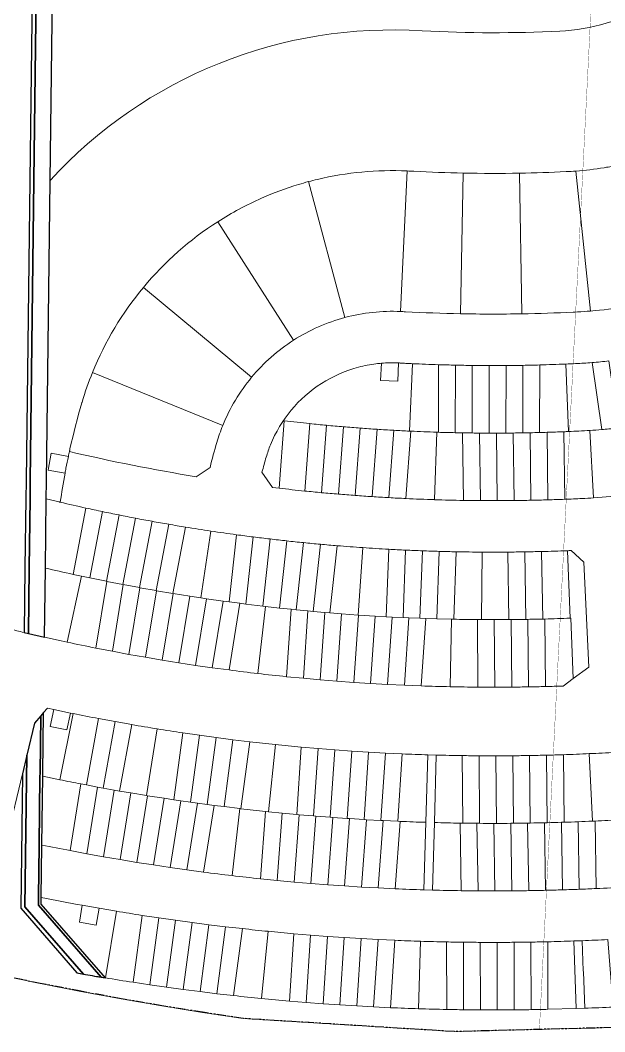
# Model space of a CAD drawing. Header units: centimetres. Extents: x -6122352 to 6876996, y -1694241 to 2592194.
# Drawn here: x -4703449 to -4495659, y -680575 to -321078 of the extents above; entities that cross this region are included whole.
import ezdxf

# ---------------------------------------------------------------- set-up
doc = ezdxf.new("R2010")
doc.units = ezdxf.units.CM
doc.header["$MEASUREMENT"] = 0
doc.linetypes.add('23585-XR-AR-DAMAC PLOT LIMITS$0$PHANTOM2', pattern=[1.25, 0.625, -0.125, 0.125, -0.125, 0.125, -0.125])
for name, color, linetype, lineweight, true_color in [('23585-XR-AR-DAMAC PLOT LIMITS$0$1-End units', 7, 'Continuous', 5, 0xf8991e), ('23585-XR-AR-DAMAC PLOT LIMITS$0$1-Open Space', 7, 'Continuous', 5, 0x90cf5a), ('23585-XR-AR-DAMAC PLOT LIMITS$0$1-Utility', 7, 'Continuous', 5, 0x8db1ff)]:
    doc.layers.add(name, color=color, linetype=linetype, lineweight=lineweight, true_color=true_color)
for name, color, linetype, lineweight in [('23585-XR-AR-DAMAC PLOT LIMITS$0$1-Mid units', 41, 'Continuous', 5), ('23585-XR-AR-DAMAC PLOT LIMITS$0$1-Recreational', 211, 'Continuous', 5), ('23585-XR-AR-DAMAC PLOT LIMITS$0$1-V75', 142, 'Continuous', 5), ('A-ANNO-TEXT', 3, 'Continuous', 25)]:
    doc.layers.add(name, color=color, linetype=linetype, lineweight=lineweight)
for name, color, linetype in [('23585-XR-AR-DAMAC PLOT LIMITS$0$1-Utility Corridor', 44, 'Continuous'), ('23585-XR-AR-DAMAC PLOT LIMITS$0$PROJECT_LIMIT', 1, 'Continuous'), ('@MI-REF LAYER', 7, 'Continuous')]:
    doc.layers.add(name, color=color, linetype=linetype)
doc.layers.add('23585-XR-AR-DAMAC PLOT LIMITS$0$D-Phase New', color=7, linetype='Continuous', true_color=0x000080)

# ---------------------------------------------------------------- blocks, each defined once
blk = doc.blocks.new('23585-XR-AR-DAMAC PLOT LIMITS')
at = {"layer": '23585-XR-AR-DAMAC PLOT LIMITS$0$1-End units', "color": 251, "true_color": 0x636466}
for points in [[(497084.5, 2768962.5, -0.004985), (497081.89, 2768959.17, -0.004598), (497079.42, 2768956.14, -0.001436), (497077.08, 2768953.34), (497077.04, 2768953.38), (497058.7, 2768968.78, 0.001446), (497060.97, 2768971.49, 0.007769), (497064.64, 2768976.04)], [(497077.08, 2768953.34, -0.000656), (497076.01, 2768952.07, -0.002362), (497072.11, 2768947.51, -0.001017), (497070.39, 2768945.52), (497070.36, 2768945.55), (497052.71, 2768961.77, 0.003771), (497058.7, 2768968.78), (497077.04, 2768953.38)], [(497107.78, 2768953.58, -0.012798), (497100.46, 2768943.95), (497081.89, 2768959.17, 0.004985), (497084.5, 2768962.5, 0.006093), (497087.61, 2768966.64)], [(497100.46, 2768943.95, -0.004315), (497097.88, 2768940.8, -0.002342), (497093.91, 2768936.07), (497076.01, 2768952.07, 0.000656), (497077.08, 2768953.34, 0.001436), (497079.42, 2768956.14, 0.004598), (497081.89, 2768959.17)], [(497046, 2768919.05), (497045.58, 2768918.62, -0.003646), (497039.1, 2768912.07), (497038.76, 2768911.73), (497021.84, 2768928.73, 0.004108), (497028.33, 2768935.28)], [(497069.89, 2768909.25, -0.003888), (497062.78, 2768901.86), (497062.77, 2768901.87), (497045.6, 2768918.61), (497045.58, 2768918.62), (497046, 2768919.05), (497046.01, 2768919.03, 0.002362), (497050.18, 2768923.35, 0.001033), (497051.99, 2768925.25)], [(497126.34, 2768908.91, -0.003188), (497120.52, 2768902.12), (497120.01, 2768901.55), (497102.05, 2768917.47, 0.003384), (497108.03, 2768924.42)], [(497045.6, 2768918.61), (497062.77, 2768901.87, -0.003906), (497055.56, 2768894.59), (497039.1, 2768912.07, 0.003646), (497045.58, 2768918.62)], [(497112.06, 2768892.57, -0.001866), (497108.53, 2768888.69, -0.001596), (497105.5, 2768885.4), (497087.9, 2768901.71, 0.003387), (497094.09, 2768908.48)], [(497142.92, 2768895.21), (497142.46, 2768890.82, -0.00216), (497138.36, 2768886.07), (497120.52, 2768902.12, 0.003188), (497126.34, 2768908.91), (497126.5, 2768909.1)], [(497105.5, 2768885.4), (497104.46, 2768884.28, -0.003002), (497098.69, 2768878.15), (497081.6, 2768895.01, 0.003393), (497087.9, 2768901.71)], [(497029.34, 2768869.91, -0.003489), (497022.46, 2768863.87), (497006, 2768881.36, 0.003623), (497012.89, 2768887.4)], [(497191.78, 2768874.42), (497191.34, 2768873.87, -0.002959), (497185.52, 2768866.8), (497184.89, 2768866.05), (497166.47, 2768881.44, 0.00307), (497172.33, 2768888.54)], [(497122.31, 2768868.23, -0.003422), (497115.5, 2768861), (497098.15, 2768877.59), (497098.69, 2768878.15, 0.003002), (497104.46, 2768884.28)], [(497184.89, 2768866.05, -0.001622), (497181.66, 2768862.2, -0.001635), (497178.38, 2768858.35), (497160.52, 2768874.4, 0.00307), (497166.47, 2768881.44)], [(497081.83, 2768861.07), (497079.04, 2768858.36), (497074.72, 2768854.2), (497074.67, 2768854.15), (497058.12, 2768871.54, 0.003397), (497064.74, 2768877.93)], [(497115.5, 2768861, -0.003525), (497108.37, 2768853.65), (497091.82, 2768871.05), (497094.53, 2768873.83), (497098.15, 2768877.59)], [(497074.67, 2768854.15), (497070.35, 2768850.08), (497067.29, 2768847.24), (497051.45, 2768865.28, 0.003376), (497058.12, 2768871.54)], [(497210.15, 2768858.96, -0.003287), (497203.48, 2768850.86), (497185.52, 2768866.8, 0.002959), (497191.34, 2768873.87)], [(497154.3, 2768831.58), (497153.66, 2768830.9, -0.002959), (497147.33, 2768824.28), (497130.08, 2768840.96, 0.003077), (497136.45, 2768847.64)], [(497040.24, 2768823.48), (497038.59, 2768822.11), (497033.96, 2768818.3), (497032.41, 2768817.05), (497017.31, 2768835.7, 0.003382), (497024.4, 2768841.52)], [(497238.65, 2768826.85, -0.003912), (497232.09, 2768819.16), (497222.22, 2768827.52), (497221.94, 2768827.76), (497213.78, 2768834.68, 0.002801), (497219.65, 2768841.68)], [(497032.41, 2768817.05), (497029.29, 2768814.53), (497024.59, 2768810.81), (497024.47, 2768810.72), (497010.13, 2768829.97, 0.00339), (497017.31, 2768835.7)], [(497073.61, 2768820.56, -0.003541), (497065.89, 2768813.78), (497050.18, 2768831.92), (497053.92, 2768835.19), (497057.05, 2768837.95)], [(497145.24, 2768822.13, -0.002958), (497138.81, 2768815.61), (497138.2, 2768814.99), (497121.63, 2768832.36, 0.003052), (497128.05, 2768838.88)], [(497230.08, 2768816.8), (497223.54, 2768809.23), (497205.81, 2768825.42, 0.002819), (497211.83, 2768832.39)], [(497065.89, 2768813.78, -0.003554), (497058.04, 2768807.08), (497043.2, 2768825.96), (497044.84, 2768827.34), (497049.39, 2768831.25), (497050.18, 2768831.92)], [(497171.62, 2768814.96, -0.003192), (497164.58, 2768807.59), (497147.33, 2768824.28, 0.002959), (497153.66, 2768830.9)], [(497162.43, 2768805.37, -0.003191), (497155.27, 2768798.13), (497138.81, 2768815.61, 0.002958), (497145.24, 2768822.13)], [(496995.6, 2768789.21, -0.003628), (496987.25, 2768783.4), (496969.32, 2768800.24), (496973.24, 2768802.9), (496973.32, 2768802.95), (496973.57, 2768803.12, 0.003456), (496981.26, 2768808.46)], [(497112.15, 2768790.14), (497108.35, 2768786.7), (497104.66, 2768783.4), (497088.73, 2768801.35, 0.003067), (497095.58, 2768807.51)], [(497104.66, 2768783.4), (497103.87, 2768782.7, -0.00285), (497097.23, 2768776.89), (497081.81, 2768795.29, 0.003064), (497088.73, 2768801.35)], [(497020.31, 2768777.42, -0.003568), (497011.91, 2768771.35), (496997.99, 2768790.9), (497000.49, 2768792.69), (497005.35, 2768796.21), (497005.46, 2768796.3)], [(497199.27, 2768782.65, -0.002978), (497192.32, 2768775.44), (497175.14, 2768792.2, 0.002824), (497181.54, 2768798.83)], [(497192.32, 2768775.44, -0.002966), (497185.32, 2768768.35), (497168.71, 2768785.68, 0.002803), (497175.14, 2768792.2)], [(497120.33, 2768765.22, -0.003194), (497112.66, 2768758.51), (497096.97, 2768776.67), (497097.23, 2768776.89, 0.00285), (497103.87, 2768782.7)], [(497078.83, 2768761.48), (497076.09, 2768759.27), (497071.41, 2768755.52), (497071.13, 2768755.31), (497056.24, 2768774.13, 0.003065), (497063.42, 2768779.88)], [(497112.66, 2768758.51, -0.003202), (497104.89, 2768751.89), (497089.99, 2768770.71), (497092.67, 2768772.99), (497096.97, 2768776.67)], [(497071.13, 2768755.31), (497066.69, 2768751.82), (497063.51, 2768749.36), (497049.01, 2768768.48, 0.003059), (497056.24, 2768774.13)], [(497053.95, 2768742.11), (497052.36, 2768740.92, -0.002477), (497046.18, 2768736.38), (497032.06, 2768755.79, 0.003058), (497039.45, 2768761.23)], [(497159.33, 2768743.44, -0.002968), (497151.94, 2768736.73), (497135.92, 2768754.6, 0.00281), (497142.72, 2768760.77)], [(497151.94, 2768736.73, -0.002973), (497144.46, 2768730.11), (497129.04, 2768748.51, 0.002815), (497135.92, 2768754.6)], [(497067.26, 2768722.09, -0.003209), (497059, 2768716.03), (497041.17, 2768732.77), (497046.18, 2768736.38, 0.002477), (497052.36, 2768740.92)], [(497116.87, 2768706.98, -0.002977), (497109.03, 2768700.77), (497094.24, 2768719.66, 0.00282), (497101.45, 2768725.38)]]:
    blk.add_lwpolyline(points, format="xyb", close=True, dxfattribs=at)
at = {"layer": '23585-XR-AR-DAMAC PLOT LIMITS$0$1-Mid units', "color": 251, "true_color": 0x636466}
for points in [[(497088.1, 2768967.31, -0.000979), (497087.61, 2768966.64, -0.006093), (497084.5, 2768962.5), (497064.64, 2768976.04, 0.007976), (497068.26, 2768980.84)], [(497070.39, 2768945.52, -0.001318), (497068.17, 2768942.98, -0.001042), (497066.43, 2768941.01), (497066.4, 2768941.04), (497048.76, 2768957.25, 0.002455), (497052.71, 2768961.77), (497070.36, 2768945.55)], [(497066.43, 2768941.01, -0.001335), (497064.19, 2768938.49, -0.001028), (497062.43, 2768936.54), (497062.4, 2768936.56), (497044.76, 2768952.78, 0.002455), (497048.76, 2768957.25), (497066.4, 2768941.04)], [(497062.43, 2768936.54, -0.001324), (497060.16, 2768934.04, -0.001044), (497058.39, 2768932.11), (497058.37, 2768932.13), (497040.72, 2768948.34, 0.002454), (497044.76, 2768952.78), (497062.4, 2768936.56)], [(497093.91, 2768936.07, -0.002276), (497090, 2768931.51), (497072.11, 2768947.51, 0.002362), (497076.01, 2768952.07)], [(497058.39, 2768932.11, -0.001338), (497056.1, 2768929.63, -0.001033), (497054.31, 2768927.71), (497054.28, 2768927.73), (497036.63, 2768943.95, 0.002454), (497040.72, 2768948.34), (497058.37, 2768932.13)], [(497090, 2768931.51, -0.002276), (497086.06, 2768926.98), (497068.17, 2768942.98, 0.001329), (497070.39, 2768945.52, 0.001032), (497072.11, 2768947.51)], [(497054.31, 2768927.71, -0.00133), (497051.99, 2768925.25, -0.001031), (497050.18, 2768923.35), (497050.16, 2768923.37), (497032.5, 2768939.6, 0.002455), (497036.63, 2768943.95), (497054.28, 2768927.73)], [(497086.06, 2768926.98, -0.002276), (497082.08, 2768922.49), (497064.19, 2768938.49, 0.001329), (497066.43, 2768941.01, 0.001033), (497068.17, 2768942.98)], [(497050.18, 2768923.35, -0.00236), (497046.01, 2768919.03), (497046, 2768919.05), (497028.33, 2768935.28, 0.002455), (497032.5, 2768939.6), (497050.16, 2768923.37)], [(497082.08, 2768922.49, -0.002276), (497078.06, 2768918.04), (497060.16, 2768934.04, 0.001328), (497062.43, 2768936.54, 0.001034), (497064.19, 2768938.49)], [(497078.06, 2768918.04, -0.002276), (497073.99, 2768913.63), (497056.1, 2768929.63, 0.001329), (497058.39, 2768932.11, 0.001033), (497060.16, 2768934.04)], [(497073.99, 2768913.63, -0.002276), (497069.89, 2768909.25), (497051.99, 2768925.25, 0.00133), (497054.31, 2768927.71, 0.001033), (497056.1, 2768929.63)], [(497120.01, 2768901.55, -0.001866), (497116.56, 2768897.61), (497116.05, 2768897.04), (497098.09, 2768912.96, 0.002214), (497102.05, 2768917.47)], [(497055.56, 2768894.59, -0.002287), (497051.28, 2768890.38), (497034.83, 2768907.85, 0.002192), (497038.76, 2768911.73), (497039.1, 2768912.07)], [(497116.05, 2768897.04, -0.001866), (497112.57, 2768893.13), (497112.06, 2768892.57), (497094.09, 2768908.48, 0.002214), (497098.09, 2768912.96)], [(497051.28, 2768890.38, -0.002286), (497046.97, 2768886.2), (497030.52, 2768903.68, 0.002384), (497034.83, 2768907.85)], [(497046.97, 2768886.2, -0.002226), (497042.62, 2768882.07), (497026.17, 2768899.55, 0.002374), (497030.52, 2768903.68)], [(497138.36, 2768886.07, -0.002068), (497134.4, 2768881.56), (497116.56, 2768897.61, 0.001866), (497120.01, 2768901.55), (497120.52, 2768902.12)], [(497042.62, 2768882.07, -0.002286), (497038.23, 2768877.98), (497021.78, 2768895.46, 0.002374), (497026.17, 2768899.55)], [(497134.4, 2768881.56, -0.002068), (497130.41, 2768877.08), (497112.57, 2768893.13, 0.001866), (497116.05, 2768897.04), (497116.56, 2768897.61)], [(497038.23, 2768877.98, -0.002286), (497033.81, 2768873.93), (497017.35, 2768891.41, 0.002374), (497021.78, 2768895.46)], [(497098.69, 2768878.15), (497098.15, 2768877.59), (497094.53, 2768873.83), (497077.45, 2768890.68, 0.002214), (497081.6, 2768895.01)], [(497130.41, 2768877.08, -0.002068), (497126.38, 2768872.64), (497108.53, 2768888.69, 0.001866), (497112.06, 2768892.57), (497112.57, 2768893.13)], [(497033.81, 2768873.93, -0.002287), (497029.34, 2768869.91), (497012.89, 2768887.4, 0.002375), (497017.35, 2768891.41)], [(497094.53, 2768873.83), (497091.82, 2768871.05), (497090.33, 2768869.54), (497073.25, 2768886.4, 0.002214), (497077.45, 2768890.68)], [(497090.33, 2768869.54), (497087.59, 2768866.78), (497086.1, 2768865.28), (497069.02, 2768882.14, 0.002214), (497073.25, 2768886.4)], [(497126.38, 2768872.64, -0.002068), (497122.31, 2768868.23), (497104.46, 2768884.28, 0.000542), (497105.5, 2768885.4, 0.001596), (497108.53, 2768888.69)], [(497086.1, 2768865.28), (497083.34, 2768862.55), (497081.83, 2768861.07), (497064.74, 2768877.93, 0.002214), (497069.02, 2768882.14)], [(497178.38, 2768858.35), (497177.76, 2768857.64, -0.001635), (497174.45, 2768853.81), (497156.6, 2768869.86, 0.002001), (497160.52, 2768874.4)], [(497174.45, 2768853.81), (497173.83, 2768853.1, -0.001635), (497170.49, 2768849.31), (497152.64, 2768865.35, 0.002001), (497156.6, 2768869.86)], [(497067.29, 2768847.24), (497065.95, 2768846), (497062.87, 2768843.18), (497047.03, 2768861.22, 0.002215), (497051.45, 2768865.28)], [(497170.49, 2768849.31), (497169.87, 2768848.6, -0.001635), (497166.5, 2768844.83), (497148.65, 2768860.88, 0.002), (497152.64, 2768865.35)], [(497203.48, 2768850.86, -0.001881), (497199.61, 2768846.27), (497181.66, 2768862.2, 0.001622), (497184.89, 2768866.05), (497185.52, 2768866.8)], [(497062.87, 2768843.18), (497061.52, 2768841.96), (497058.41, 2768839.16), (497042.57, 2768857.2, 0.002215), (497047.03, 2768861.22)], [(497166.5, 2768844.83), (497165.87, 2768844.13, -0.001635), (497162.47, 2768840.38), (497144.62, 2768856.43, 0.002), (497148.65, 2768860.88)], [(497199.61, 2768846.27, -0.00188), (497195.71, 2768841.71), (497177.76, 2768857.64), (497178.38, 2768858.35, 0.001635), (497181.66, 2768862.2)], [(497058.41, 2768839.16), (497057.05, 2768837.95), (497053.92, 2768835.19), (497038.08, 2768853.22, 0.002214), (497042.57, 2768857.2)], [(497195.71, 2768841.71, -0.00188), (497191.78, 2768837.17), (497173.83, 2768853.1), (497174.45, 2768853.81, 0.001635), (497177.76, 2768857.64)], [(497162.47, 2768840.38), (497161.83, 2768839.69, -0.001635), (497158.4, 2768835.97), (497140.55, 2768852.02, 0.002001), (497144.62, 2768856.43)], [(497053.92, 2768835.19), (497050.18, 2768831.92), (497049.39, 2768831.25), (497033.56, 2768849.28, 0.002214), (497038.08, 2768853.22)], [(497158.4, 2768835.97), (497157.76, 2768835.28, -0.001635), (497154.3, 2768831.58), (497136.45, 2768847.64, 0.002001), (497140.55, 2768852.02)], [(497191.78, 2768837.17, -0.00188), (497187.82, 2768832.67), (497169.87, 2768848.6), (497170.49, 2768849.31, 0.001635), (497173.83, 2768853.1)], [(497049.39, 2768831.25), (497044.84, 2768827.34), (497029, 2768845.38, 0.002213), (497033.56, 2768849.28)], [(497187.82, 2768832.67, -0.00188), (497183.82, 2768828.2), (497165.87, 2768844.13), (497166.5, 2768844.83, 0.001635), (497169.87, 2768848.6)], [(497044.84, 2768827.34), (497043.2, 2768825.96), (497040.24, 2768823.48), (497024.4, 2768841.52, 0.002214), (497029, 2768845.38)], [(497183.82, 2768828.2, -0.00188), (497179.78, 2768823.76), (497161.83, 2768839.69), (497162.47, 2768840.38, 0.001635), (497165.87, 2768844.13)], [(497179.78, 2768823.76, -0.00188), (497175.72, 2768819.34), (497157.76, 2768835.28), (497158.4, 2768835.97, 0.001635), (497161.83, 2768839.69)], [(497175.72, 2768819.34, -0.001881), (497171.62, 2768814.96), (497153.66, 2768830.9), (497154.3, 2768831.58, 0.001635), (497157.76, 2768835.28)], [(497024.47, 2768810.72), (497019.85, 2768807.12), (497019.74, 2768807.03), (497005.4, 2768826.28, 0.002215), (497010.13, 2768829.97)], [(497019.74, 2768807.03), (497015.09, 2768803.47), (497014.97, 2768803.38), (497000.63, 2768822.63, 0.002215), (497005.4, 2768826.28)], [(497223.54, 2768809.23, -0.001786), (497219.58, 2768804.73), (497201.85, 2768820.92, 0.001838), (497205.81, 2768825.42)], [(497014.97, 2768803.38), (497010.29, 2768799.86), (497010.18, 2768799.78), (496995.84, 2768819.02, 0.002215), (497000.63, 2768822.63)], [(497010.18, 2768799.78), (497005.46, 2768796.3), (497005.35, 2768796.21), (496991.01, 2768815.46, 0.002215), (496995.84, 2768819.02)], [(497219.58, 2768804.73, -0.001786), (497215.58, 2768800.26), (497197.85, 2768816.44, 0.001838), (497201.85, 2768820.92)], [(497005.35, 2768796.21), (497000.49, 2768792.69), (496986.15, 2768811.94, 0.002215), (496991.01, 2768815.46)], [(497215.58, 2768800.26, -0.001785), (497211.55, 2768795.81), (497193.83, 2768811.99, 0.001838), (497197.85, 2768816.44)], [(497000.49, 2768792.69), (496997.99, 2768790.9), (496995.6, 2768789.21), (496981.26, 2768808.46, 0.002215), (496986.15, 2768811.94)], [(497211.55, 2768795.81, -0.001785), (497207.49, 2768791.39), (497189.76, 2768807.58, 0.001838), (497193.83, 2768811.99)], [(497207.49, 2768791.39, -0.001785), (497203.4, 2768787.01), (497185.67, 2768803.19, 0.001838), (497189.76, 2768807.58)], [(497203.4, 2768787.01, -0.001786), (497199.27, 2768782.65), (497181.54, 2768798.83, 0.001838), (497185.67, 2768803.19)]]:
    blk.add_lwpolyline(points, format="xyb", close=True, dxfattribs=at)
for points in [[(497090.33, 2768869.54), (497091.82, 2768871.05), (497108.37, 2768853.65), (497104.15, 2768849.39), (497087.59, 2768866.78)], [(497083.34, 2768862.55), (497086.1, 2768865.28), (497087.59, 2768866.78), (497104.15, 2768849.39), (497099.89, 2768845.16)], [(497079.04, 2768858.36), (497081.83, 2768861.07), (497083.34, 2768862.55), (497099.89, 2768845.16), (497095.59, 2768840.97)], [(497074.72, 2768854.2), (497079.04, 2768858.36), (497095.59, 2768840.97), (497091.26, 2768836.82)], [(497070.35, 2768850.08), (497074.67, 2768854.15), (497074.72, 2768854.2), (497091.26, 2768836.82), (497086.9, 2768832.7)], [(497065.95, 2768846), (497067.29, 2768847.24), (497070.35, 2768850.08), (497086.9, 2768832.7), (497082.5, 2768828.62)], [(497061.52, 2768841.96), (497062.87, 2768843.18), (497065.95, 2768846), (497082.5, 2768828.62), (497078.07, 2768824.57)], [(497057.05, 2768837.95), (497058.41, 2768839.16), (497061.52, 2768841.96), (497078.07, 2768824.57), (497073.61, 2768820.56)], [(497133.94, 2768810.77), (497117.37, 2768828.13), (497121.63, 2768832.36), (497138.2, 2768814.99), (497134.56, 2768811.38)], [(497040.24, 2768823.48), (497043.2, 2768825.96), (497058.04, 2768807.08), (497053.43, 2768803.24), (497038.59, 2768822.11)], [(497129.65, 2768806.57), (497113.08, 2768823.94), (497117.37, 2768828.13), (497133.94, 2768810.77), (497130.27, 2768807.18)], [(497033.96, 2768818.3), (497038.59, 2768822.11), (497053.43, 2768803.24), (497048.79, 2768799.43)], [(497125.32, 2768802.42), (497108.75, 2768819.78), (497113.08, 2768823.94), (497129.65, 2768806.57), (497125.95, 2768803.01)], [(497029.29, 2768814.53), (497032.41, 2768817.05), (497033.96, 2768818.3), (497048.79, 2768799.43), (497044.12, 2768795.67)], [(497120.96, 2768798.29), (497104.4, 2768815.65), (497108.75, 2768819.78), (497125.32, 2768802.42), (497121.59, 2768798.88)], [(497024.59, 2768810.81), (497029.29, 2768814.53), (497044.12, 2768795.67), (497039.42, 2768791.94)], [(497116.58, 2768794.2), (497100, 2768811.56), (497104.4, 2768815.65), (497120.96, 2768798.29), (497117.21, 2768794.79)], [(497138.2, 2768814.99), (497138.81, 2768815.61), (497155.27, 2768798.13), (497151.01, 2768793.9), (497134.56, 2768811.38)], [(497019.85, 2768807.12), (497024.47, 2768810.72), (497024.59, 2768810.81), (497039.42, 2768791.94), (497034.69, 2768788.25)], [(497112.15, 2768790.14), (497095.58, 2768807.51), (497100, 2768811.56), (497116.58, 2768794.2), (497112.79, 2768790.72)], [(497130.27, 2768807.18), (497133.94, 2768810.77), (497134.56, 2768811.38), (497151.01, 2768793.9), (497146.72, 2768789.7)], [(497015.09, 2768803.47), (497019.74, 2768807.03), (497019.85, 2768807.12), (497034.69, 2768788.25), (497029.92, 2768784.6)], [(497125.95, 2768803.01), (497129.65, 2768806.57), (497130.27, 2768807.18), (497146.72, 2768789.7), (497142.4, 2768785.54)], [(497010.29, 2768799.86), (497014.97, 2768803.38), (497015.09, 2768803.47), (497029.92, 2768784.6), (497025.13, 2768780.99)], [(497005.46, 2768796.3), (497010.18, 2768799.78), (497010.29, 2768799.86), (497025.13, 2768780.99), (497020.31, 2768777.42)], [(497121.59, 2768798.88), (497125.32, 2768802.42), (497125.95, 2768803.01), (497142.4, 2768785.54), (497138.05, 2768781.41)], [(497117.21, 2768794.79), (497120.96, 2768798.29), (497121.59, 2768798.88), (497138.05, 2768781.41), (497133.66, 2768777.31)], [(497092.67, 2768772.99), (497077.26, 2768791.38), (497081.81, 2768795.29), (497097.23, 2768776.89), (497096.97, 2768776.67)], [(497112.79, 2768790.72), (497116.58, 2768794.2), (497117.21, 2768794.79), (497133.66, 2768777.31), (497129.25, 2768773.25)], [(497088.09, 2768769.11), (497072.67, 2768787.51), (497077.26, 2768791.38), (497092.67, 2768772.99), (497089.99, 2768770.71)], [(497108.35, 2768786.7), (497112.15, 2768790.14), (497112.79, 2768790.72), (497129.25, 2768773.25), (497124.8, 2768769.22)], [(497083.48, 2768765.28), (497068.06, 2768783.67), (497072.67, 2768787.51), (497088.09, 2768769.11), (497085.39, 2768766.86)], [(497103.87, 2768782.7), (497104.66, 2768783.4), (497108.35, 2768786.7), (497124.8, 2768769.22), (497120.33, 2768765.22)], [(497185.32, 2768768.35), (497181.06, 2768764.12), (497164.45, 2768781.45), (497168.71, 2768785.68)], [(497078.83, 2768761.48), (497063.42, 2768779.88), (497068.06, 2768783.67), (497083.48, 2768765.28), (497080.76, 2768763.05)], [(497181.06, 2768764.12), (497176.77, 2768759.92), (497160.16, 2768777.25), (497164.45, 2768781.45)], [(497176.77, 2768759.92), (497172.46, 2768755.75), (497155.85, 2768773.08), (497160.16, 2768777.25)], [(497172.46, 2768755.75), (497168.11, 2768751.62), (497151.5, 2768768.94), (497155.85, 2768773.08)], [(497058.75, 2768745.72), (497044.24, 2768764.84), (497049.01, 2768768.48), (497063.51, 2768749.36), (497061.94, 2768748.15)], [(497088.09, 2768769.11), (497089.99, 2768770.71), (497104.89, 2768751.89), (497100.29, 2768748.04), (497085.39, 2768766.86)], [(497168.11, 2768751.62), (497163.73, 2768747.51), (497147.12, 2768764.84), (497151.5, 2768768.94)], [(497057.16, 2768744.52), (497053.95, 2768742.11), (497039.45, 2768761.23), (497044.24, 2768764.84), (497058.75, 2768745.72)], [(497080.76, 2768763.05), (497083.48, 2768765.28), (497085.39, 2768766.86), (497100.29, 2768748.04), (497095.65, 2768744.23)], [(497159.33, 2768743.44), (497142.72, 2768760.77), (497147.12, 2768764.84), (497163.73, 2768747.51)], [(497076.09, 2768759.27), (497078.83, 2768761.48), (497080.76, 2768763.05), (497095.65, 2768744.23), (497090.99, 2768740.45)], [(497071.41, 2768755.52), (497076.09, 2768759.27), (497090.99, 2768740.45), (497086.3, 2768736.71)], [(497066.69, 2768751.82), (497071.13, 2768755.31), (497071.41, 2768755.52), (497086.3, 2768736.71), (497081.58, 2768733)], [(497061.94, 2768748.15), (497063.51, 2768749.36), (497066.69, 2768751.82), (497081.58, 2768733), (497076.84, 2768729.33)], [(497076.84, 2768729.33), (497072.06, 2768725.69), (497057.16, 2768744.52), (497058.75, 2768745.72), (497061.94, 2768748.15)], [(497144.46, 2768730.11), (497139.93, 2768726.17), (497124.52, 2768744.57), (497129.04, 2768748.51)], [(497072.06, 2768725.69), (497067.26, 2768722.09), (497052.36, 2768740.92), (497053.95, 2768742.11), (497057.16, 2768744.52)], [(497139.93, 2768726.17), (497135.38, 2768722.27), (497119.96, 2768740.66), (497124.52, 2768744.57)], [(497135.38, 2768722.27), (497130.79, 2768718.4), (497115.38, 2768736.79), (497119.96, 2768740.66)], [(497130.79, 2768718.4), (497126.18, 2768714.56), (497110.76, 2768732.96), (497115.38, 2768736.79)], [(497126.18, 2768714.56), (497121.54, 2768710.76), (497106.12, 2768729.15), (497110.76, 2768732.96)], [(497116.87, 2768706.98), (497101.45, 2768725.38), (497106.12, 2768729.15), (497121.54, 2768710.76)]]:
    blk.add_lwpolyline(points, close=True, dxfattribs=at)
at = {"layer": '23585-XR-AR-DAMAC PLOT LIMITS$0$1-Open Space', "color": 251, "true_color": 0x636466}
for points in [[(497016.96, 2769026.73, -0.001914), (497016.45, 2769025.96, -0.021006), (497010.57, 2769017.78, -0.006965), (497008.47, 2769015.18), (497008.43, 2769015.13), (497008.39, 2769015.08, -0.007635), (496997.59, 2769002.5, -0.009213), (496984.06, 2768987.76, -0.008078), (496971.76, 2768975.27, 0.005357), (496969.99, 2768973.54, 0.069867), (496950.7, 2768948.04, 0.007165), (496949.13, 2768945.13, 0.007949), (496947.5, 2768941.86, 0.03043), (496942.22, 2768928.91, 0.038574), (496937.85, 2768911.74, 0.077082), (496937.22, 2768876.51, 0.077083), (496947.28, 2768842.73, 0.02433), (496952.57, 2768832.87), (496952.66, 2768832.71), (496952.68, 2768832.68, 0.016965), (496961.92, 2768818.47, 0.000951), (496962.47, 2768817.69, 0.001787), (496963.48, 2768816.26), (496958.55, 2768812.5), (496962.24, 2768807.65), (496967.1, 2768811.34, 0.010435), (496973.57, 2768803.12), (496973.32, 2768802.95), (496973.24, 2768802.9), (496969.32, 2768800.24), (496964.77, 2768804.51), (496886.78, 2768877.73, -0.227099), (496936.94, 2769011.15, 0.024816), (496970.02, 2769047.14, 0.120407), (496984.6, 2769077.01, 0.037488)], [(497238.65, 2768826.85, -0.003912), (497232.09, 2768819.16), (497230.08, 2768816.8), (497223.54, 2768809.23, -0.001786), (497219.58, 2768804.73, -0.001786), (497215.58, 2768800.26, -0.001785), (497211.55, 2768795.81, -0.001785), (497207.49, 2768791.39, -0.001785), (497203.4, 2768787.01, -0.001786), (497199.27, 2768782.65, -0.002978), (497192.32, 2768775.44, -0.002966), (497185.32, 2768768.35), (497181.06, 2768764.12), (497176.77, 2768759.92), (497172.46, 2768755.75), (497168.11, 2768751.62), (497163.73, 2768747.51), (497159.33, 2768743.44, -0.002968), (497151.94, 2768736.73, -0.002973), (497144.46, 2768730.11), (497139.93, 2768726.17), (497135.38, 2768722.27), (497130.79, 2768718.4), (497126.18, 2768714.56), (497121.54, 2768710.76), (497116.87, 2768706.98, -0.002977), (497109.03, 2768700.77, -0.003059), (497100.9, 2768694.48), (497070.48, 2768695.27), (497035.63, 2768727.99), (497048.5, 2768709.01)], [(496994.52, 2768759.34, 0.001954), (496999.04, 2768762.39), (496982.29, 2768778.12), (496964.36, 2768794.96), (496959.81, 2768799.24), (496881.83, 2768872.45), (496826.64, 2768924.26), (496583.68, 2769148.51, -0.106205), (496581.26, 2769151.95), (496576.67, 2769147.01)]]:
    blk.add_lwpolyline(points, format="xyb", dxfattribs=at)
blk.add_lwpolyline([(497083.03, 2768673.78), (497094.9, 2768682.37), (497106.67, 2768691.09), (497118.34, 2768699.93), (497129.93, 2768708.89), (497141.41, 2768717.97), (497152.79, 2768727.16), (497206.87, 2768779.29), (497256.16, 2768835.96), (497300.29, 2768896.75), (497338.9, 2768961.18), (497371.71, 2769028.75), (497381.73, 2769055.05), (497333.11, 2769183.1), (497350.92, 2769219.74)], dxfattribs=at)
for points in [[(497038.76, 2768911.73, -0.002192), (497034.83, 2768907.85, -0.002384), (497030.52, 2768903.68, -0.002374), (497026.17, 2768899.55, -0.002374), (497021.78, 2768895.46, -0.002374), (497017.35, 2768891.41, -0.002375), (497012.89, 2768887.4, -0.003623), (497006, 2768881.36), (497022.46, 2768863.87), (497020.61, 2768862.27), (497014.12, 2768863.21, -0.00771), (497011.16, 2768867.96, -0.024743), (497008.97, 2768872.03, -0.077078), (497004.88, 2768885.75, -0.077077), (497005.14, 2768900.06, -0.077908), (497009.79, 2768913.76, -0.033637), (497013.08, 2768919.11, -0.005423), (497013.67, 2768919.93, -0.004864), (497014.22, 2768920.65), (497018.53, 2768916.32), (497022.86, 2768920.62), (497018.27, 2768925.23, -0.00686), (497019.19, 2768926.12, 0.000703), (497020.42, 2768927.33, 0.000818), (497021.84, 2768928.73)], [(497142.92, 2768895.21), (497126.5, 2768909.1), (497126.34, 2768908.91), (497108.03, 2768924.42, 0.000477), (497108.86, 2768925.41), (497114.97, 2768925.95), (497143.64, 2768902.1)], [(497232.09, 2768819.16), (497230.08, 2768816.8), (497211.83, 2768832.39, 0.000921), (497213.78, 2768834.68), (497221.94, 2768827.76), (497222.22, 2768827.52)], [(497011.91, 2768771.35), (497010.14, 2768770.09), (497005.14, 2768766.6), (496987.25, 2768783.4, 0.003628), (496995.6, 2768789.21), (496997.99, 2768790.9)], [(497109.03, 2768700.77), (497074.29, 2768701.67), (497072.58, 2768703.28, 0.004547), (497084.49, 2768712.15), (497088.21, 2768707.3), (497093.05, 2768711.02), (497089.33, 2768715.85), (497094.24, 2768719.66)]]:
    blk.add_lwpolyline(points, format="xyb", close=True, dxfattribs=at)
for points in [[(497128.05, 2768838.88), (497130.08, 2768840.96), (497147.33, 2768824.28), (497164.58, 2768807.59), (497162.43, 2768805.37), (497145.24, 2768822.13)], [(497046.18, 2768736.38), (497041.17, 2768732.77), (497040.47, 2768733.43), (497024.69, 2768748.22), (497024.45, 2768750.32), (497026.3, 2768751.64), (497029.88, 2768746.67), (497034.83, 2768750.24), (497031.25, 2768755.2), (497032.06, 2768755.79)]]:
    blk.add_lwpolyline(points, close=True, dxfattribs=at)
at = {"layer": '23585-XR-AR-DAMAC PLOT LIMITS$0$1-Recreational', "color": 251, "true_color": 0x636466}
blk.add_lwpolyline([(496984.6, 2769077.01, -0.120409), (496970.02, 2769047.14, -0.024816), (496936.94, 2769011.15, 0.227098), (496886.78, 2768877.73), (496831.58, 2768929.56)], format="xyb", dxfattribs=at)
at = {"layer": '23585-XR-AR-DAMAC PLOT LIMITS$0$1-Utility', "color": 251, "true_color": 0x636466}
for points in [[(497014.22, 2768920.65, -0.032191), (497018.2, 2768925.16), (497018.27, 2768925.23), (497022.86, 2768920.62), (497018.53, 2768916.32)], [(496966.04, 2768812.75, 0.001754), (496967.1, 2768811.34), (496962.24, 2768807.65), (496958.55, 2768812.5), (496963.48, 2768816.26, 0.004411)]]:
    blk.add_lwpolyline(points, format="xyb", close=True, dxfattribs=at)
for points in [[(497026.3, 2768751.64), (497031.25, 2768755.2), (497034.83, 2768750.24), (497029.88, 2768746.67)], [(497084.49, 2768712.15), (497089.33, 2768715.85), (497093.05, 2768711.02), (497088.21, 2768707.3)]]:
    blk.add_lwpolyline(points, close=True, dxfattribs=at)
at = {"layer": '23585-XR-AR-DAMAC PLOT LIMITS$0$1-Utility Corridor', "color": 251, "true_color": 0x636466}
blk.add_lwpolyline([(496827.67, 2768925.36), (496882.85, 2768873.54), (496960.84, 2768800.33), (496965.39, 2768796.05), (496983.32, 2768779.21), (497000.31, 2768763.26), (497005.14, 2768766.6), (496987.25, 2768783.4), (496969.32, 2768800.24), (496964.77, 2768804.51), (496886.78, 2768877.73), (496831.58, 2768929.56)], dxfattribs=at)
blk.add_lwpolyline([(496548.03, 2769258.29), (496573.9, 2769234.91, -0.200277), (496577.18, 2769227.94), (496578.49, 2769199.07), (496580.47, 2769155.41, 0.197505), (496583.68, 2769148.51), (496826.64, 2768924.26), (496881.83, 2768872.45), (496959.81, 2768799.24), (496964.36, 2768794.96), (496982.29, 2768778.12), (496999.04, 2768762.39), (497000.31, 2768763.26), (496983.32, 2768779.21), (496965.39, 2768796.05), (496960.84, 2768800.33), (496882.85, 2768873.54), (496827.67, 2768925.36), (496584.7, 2769149.61, -0.197505), (496581.97, 2769155.47), (496579.99, 2769199.14), (496578.68, 2769228.01, 0.200277), (496574.9, 2769236.02), (496549.03, 2769259.4, 0.197579)], format="xyb", dxfattribs=at)
for points in [[(497109.03, 2768700.77), (497074.29, 2768701.67), (497072.58, 2768703.28), (497059, 2768716.03), (497041.17, 2768732.77), (497040.47, 2768733.43), (497024.69, 2768748.22), (497024.87, 2768746.68), (497039.79, 2768732.7), (497040.49, 2768732.04), (497058.32, 2768715.3), (497071.9, 2768702.55), (497073.89, 2768700.68), (497107.8, 2768699.8, 0.000468)], [(497107.8, 2768699.8), (497073.89, 2768700.68), (497071.9, 2768702.55), (497058.32, 2768715.3), (497040.49, 2768732.04), (497039.79, 2768732.7), (497024.87, 2768746.68), (497025.27, 2768743.27), (497031.79, 2768733.65), (497071.09, 2768696.76), (497102.8, 2768695.93, 0.001882)], [(497102.8, 2768695.93), (497071.09, 2768696.76), (497031.79, 2768733.65), (497035.63, 2768727.99), (497070.48, 2768695.27), (497100.9, 2768694.48, 0.00071)]]:
    blk.add_lwpolyline(points, format="xyb", close=True, dxfattribs=at)
at = {"layer": '23585-XR-AR-DAMAC PLOT LIMITS$0$1-V75', "color": 251, "true_color": 0x636466}
for points in [[(497066.12, 2769011.76), (497066.11, 2769011.73, -0.003526), (497064.96, 2769009.63, -0.038114), (497050.75, 2768988), (497010.57, 2769017.78, 0.021006), (497016.45, 2769025.96, 0.001996), (497016.96, 2769026.73, 0.001615), (497017.29, 2769027.24, 0.010172), (497019.84, 2769031.42), (497019.99, 2769031.67, 0.006658), (497021.56, 2769034.45)], [(497050.75, 2768988, -0.006777), (497047.89, 2768984.39), (497047.39, 2768983.79), (497046.9, 2768983.19, -0.007684), (497035.03, 2768969.36), (496997.59, 2769002.5, 0.007635), (497008.39, 2769015.08), (497008.43, 2769015.13), (497008.47, 2769015.18, 0.006965), (497010.57, 2769017.78)], [(497035.03, 2768969.36, -0.009212), (497020.26, 2768953.27), (496984.06, 2768987.76, 0.009213), (496997.59, 2769002.5)], [(497020.26, 2768953.27, -0.008263), (497006.51, 2768939.31, 0.006567), (497005.28, 2768938.12), (496969.99, 2768973.54, -0.005357), (496971.76, 2768975.27, 0.008078), (496984.06, 2768987.76)], [(497005.28, 2768938.12, 0.077073), (496993.49, 2768922.07), (496949.13, 2768945.13, -0.007165), (496950.7, 2768948.04, -0.069867), (496969.99, 2768973.54)], [(496993.49, 2768922.07, 0.077074), (496987.11, 2768903.19), (496937.85, 2768911.74, -0.038574), (496942.22, 2768928.91, -0.03043), (496947.5, 2768941.86, -0.007949), (496949.13, 2768945.13)], [(496987.11, 2768903.19, 0.077076), (496986.75, 2768883.27), (496937.22, 2768876.51, -0.077082), (496937.85, 2768911.74)], [(496992.44, 2768864.18), (496947.28, 2768842.73, -0.077083), (496937.22, 2768876.51), (496986.75, 2768883.27, 0.077078)], [(496962.47, 2768817.69), (496961.92, 2768818.47, -0.016987), (496952.68, 2768832.68), (496952.66, 2768832.71), (496952.57, 2768832.87, -0.02433), (496947.28, 2768842.73), (496992.44, 2768864.18, 0.024747), (496995.48, 2768858.52, 0.01153), (497000.42, 2768850.73), (496999.5, 2768844.89, -0.017717)]]:
    blk.add_lwpolyline(points, format="xyb", close=True, dxfattribs=at)
at = {"layer": '23585-XR-AR-DAMAC PLOT LIMITS$0$D-Phase New', "color": 8, "const_width": 0.1}
blk.add_lwpolyline([(497536.81, 2769352.14), (497584.9, 2769406.41), (497631.67, 2769450.47), (497321.18, 2769786.63), (497249.2, 2769738.1), (497196.84, 2769708.74), (496968.84, 2769577.18), (496894.23, 2769525.45), (496774.4, 2769438.43), (496699.47, 2769372.26), (496681.41, 2769354.87), (497226.77, 2768802.17), (497256.16, 2768835.96), (497300.28, 2768896.74), (497338.9, 2768961.17), (497371.7, 2769028.74), (497381.73, 2769055.04), (497333.11, 2769183.1), (497381.2, 2769282.03), (497510.83, 2769316.9)], close=True, dxfattribs=at)
blk.add_lwpolyline([(497083.03, 2768673.77), (497094.89, 2768682.37), (497106.66, 2768691.09), (497118.34, 2768699.93), (497129.92, 2768708.89), (497141.4, 2768717.96), (497152.79, 2768727.16), (497160.17, 2768734.27), (497206.87, 2768779.28), (497226.77, 2768802.17), (496681.41, 2769354.87), (496601.21, 2769277.62)], dxfattribs=at)
at = {"layer": '23585-XR-AR-DAMAC PLOT LIMITS$0$PROJECT_LIMIT', "linetype": '23585-XR-AR-DAMAC PLOT LIMITS$0$PHANTOM2', "ltscale": 5}
blk.add_lwpolyline([(497381.2, 2769282.03), (497333.11, 2769183.1), (497381.73, 2769055.04), (497371.7, 2769028.74), (497338.9, 2768961.17), (497300.28, 2768896.74), (497256.16, 2768835.96), (497206.87, 2768779.28), (497152.79, 2768727.16), (497141.4, 2768717.96), (497129.92, 2768708.89), (497118.34, 2768699.93), (497106.66, 2768691.09), (497094.89, 2768682.37), (497083.03, 2768673.77)], dxfattribs=at)
blk = doc.blocks.new('A$Cf093b529')
at = {"layer": 'A-ANNO-TEXT'}
blk.add_blockref('23585-XR-AR-DAMAC PLOT LIMITS', (-495391.99, -2768603.44), dxfattribs=at)

msp = doc.modelspace()

# ---------------------------------------------------------------- block references
at = {"layer": '@MI-REF LAYER', "xscale": 999.9999999999999, "yscale": 999.9999999999999, "zscale": 999.9999999999999, "rotation": 312.4882903633292}
msp.add_blockref('A$Cf093b529', (-5904718.73535, 539022.72011), dxfattribs=at)

doc.saveas('drawing.dxf')
